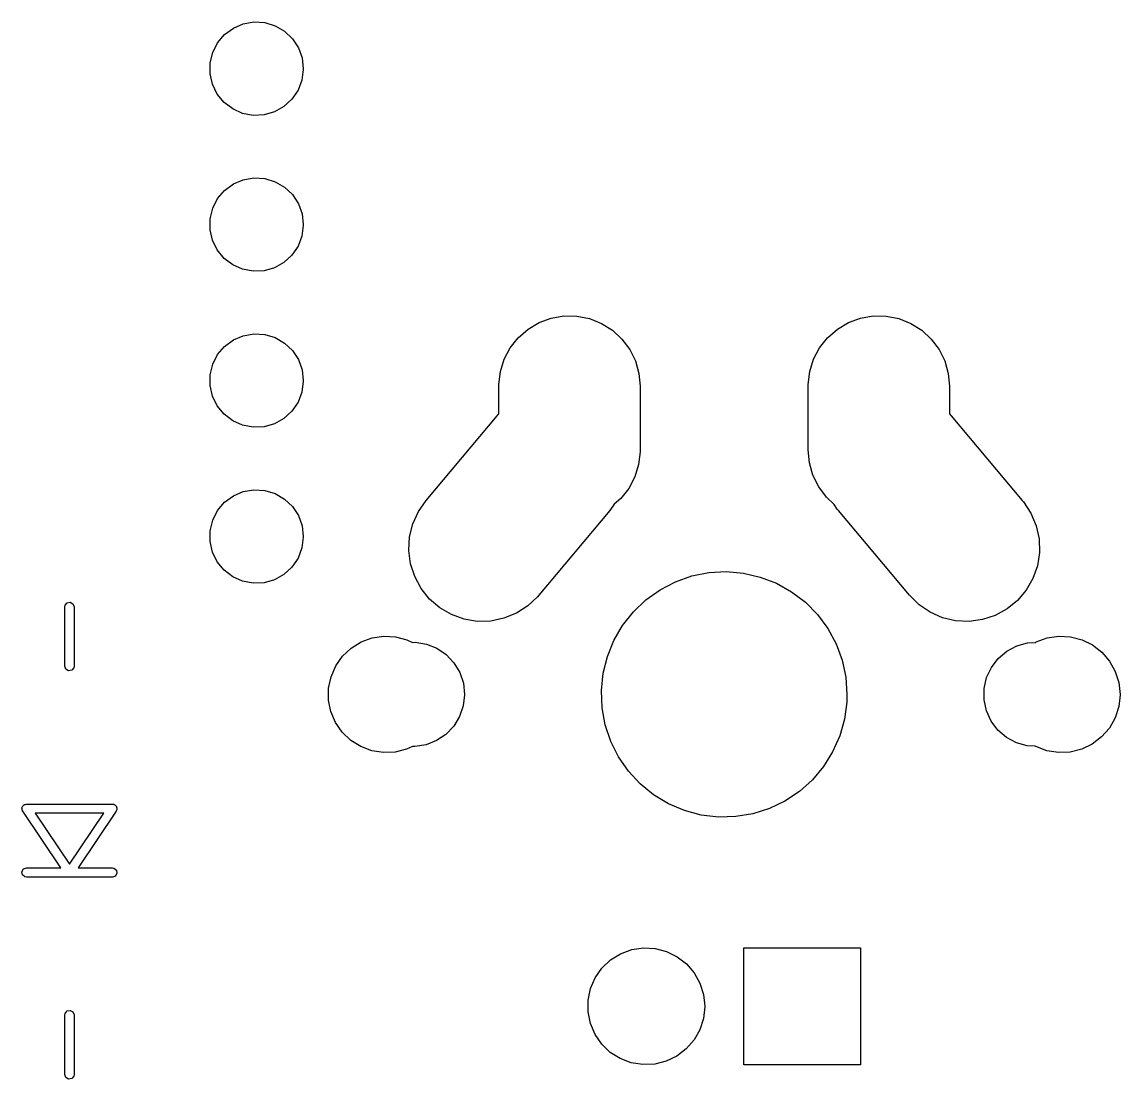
# Model space of a CAD drawing. Extents: x 0 to 132, y -20 to 105.
# Drawn here: x 54.45 to 72.35, y 67.03 to 84.25 of the extents above; entities that cross this region are included whole.
import ezdxf

# ---------------------------------------------------------------- set-up
doc = ezdxf.new("R2010")
doc.units = 0
doc.layers.add('BLACK', color=7, linetype='CONTINUOUS')

msp = doc.modelspace()

# ---------------------------------------------------------------- linework, layer by layer
at = {"layer": 'BLACK', "linetype": 'CONTINUOUS'}
for p, q in [((57.7563, 84.0428), (57.8985, 84.1474)), ((57.8985, 84.1474), (58.0609, 84.2165)), ((58.0609, 84.2165), (58.2348, 84.2464)), ((58.2348, 84.2464), (58.4109, 84.2355)), ((58.4109, 84.2355), (58.5798, 84.1843)), ((58.5798, 84.1843), (58.7325, 84.0957)), ((58.7325, 84.0957), (58.8606, 83.9743)), ((57.6421, 83.9083), (57.7563, 84.0428)), ((58.8606, 83.9743), (58.9573, 83.8267)), ((57.5198, 83.5797), (57.5618, 83.7511)), ((57.5618, 83.7511), (57.6421, 83.9083)), ((58.9573, 83.8267), (59.0176, 83.6608)), ((57.5185, 83.4032), (57.5198, 83.5797)), ((59.0176, 83.6608), (59.038, 83.4855)), ((57.5577, 83.2311), (57.5185, 83.4032)), ((59.0379, 83.4735), (59.0147, 83.2986)), ((59.038, 83.4855), (59.0379, 83.4735)), ((57.6355, 83.0727), (57.5577, 83.2311)), ((59.0147, 83.2986), (58.9519, 83.1336)), ((57.7476, 82.9364), (57.6355, 83.0727)), ((58.9519, 83.1336), (58.8528, 82.9876)), ((57.8881, 82.8296), (57.7476, 82.9364)), ((58.7228, 82.8682), (58.5688, 82.782)), ((58.8528, 82.9876), (58.7228, 82.8682)), ((58.0494, 82.758), (57.8881, 82.8296)), ((58.2228, 82.7254), (58.0494, 82.758)), ((58.3991, 82.7335), (58.2228, 82.7254)), ((58.5688, 82.782), (58.3991, 82.7335)), ((57.7563, 81.5028), (57.8985, 81.6074)), ((57.8985, 81.6074), (58.0609, 81.6765)), ((58.0609, 81.6765), (58.2348, 81.7064)), ((58.2348, 81.7064), (58.4109, 81.6955)), ((58.4109, 81.6955), (58.5798, 81.6443)), ((58.5798, 81.6443), (58.7325, 81.5557)), ((57.6421, 81.3683), (57.7563, 81.5028)), ((58.7325, 81.5557), (58.8606, 81.4343)), ((58.8606, 81.4343), (58.9573, 81.2867)), ((57.5618, 81.2111), (57.6421, 81.3683)), ((58.9573, 81.2867), (59.0176, 81.1208)), ((57.5198, 81.0397), (57.5618, 81.2111)), ((59.0176, 81.1208), (59.038, 80.9455)), ((57.5185, 80.8632), (57.5198, 81.0397)), ((59.0379, 80.9335), (59.0147, 80.7586)), ((59.038, 80.9455), (59.0379, 80.9335)), ((57.5577, 80.6911), (57.5185, 80.8632)), ((59.0147, 80.7586), (58.9519, 80.5936)), ((57.6355, 80.5327), (57.5577, 80.6911)), ((57.7476, 80.3964), (57.6355, 80.5327)), ((58.9519, 80.5936), (58.8528, 80.4476)), ((57.8881, 80.2896), (57.7476, 80.3964)), ((58.8528, 80.4476), (58.7228, 80.3282)), ((58.0494, 80.218), (57.8881, 80.2896)), ((58.2228, 80.1854), (58.0494, 80.218)), ((58.3991, 80.1935), (58.2228, 80.1854)), ((58.5688, 80.242), (58.3991, 80.1935)), ((58.7228, 80.3282), (58.5688, 80.242)), ((63.0784, 79.4231), (63.2858, 79.4587)), ((63.2858, 79.4587), (63.4962, 79.456)), ((63.4962, 79.456), (63.7026, 79.4149)), ((68.1184, 79.4231), (68.3258, 79.4587)), ((68.3258, 79.4587), (68.5362, 79.456)), ((68.5362, 79.456), (68.7426, 79.4149)), ((62.7, 79.2426), (62.8809, 79.3502)), ((62.8809, 79.3502), (63.0784, 79.4231)), ((63.7026, 79.4149), (63.8981, 79.3369)), ((63.8981, 79.3369), (64.0761, 79.2246)), ((67.74, 79.2426), (67.9209, 79.3502)), ((67.9209, 79.3502), (68.1184, 79.4231)), ((68.7426, 79.4149), (68.9381, 79.3369)), ((68.9381, 79.3369), (69.1161, 79.2246)), ((57.8985, 79.0674), (58.0609, 79.1365)), ((58.0609, 79.1365), (58.2348, 79.1664)), ((58.2348, 79.1664), (58.4109, 79.1555)), ((58.4109, 79.1555), (58.5798, 79.1043)), ((58.5798, 79.1043), (58.7325, 79.0157)), ((62.4115, 78.9386), (62.5418, 79.1039)), ((62.5418, 79.1039), (62.7, 79.2426)), ((64.0761, 79.2246), (64.2306, 79.0817)), ((67.4515, 78.9386), (67.5818, 79.1039)), ((67.5818, 79.1039), (67.74, 79.2426)), ((69.1161, 79.2246), (69.2706, 79.0817)), ((57.6421, 78.8283), (57.7563, 78.9628)), ((57.7563, 78.9628), (57.8985, 79.0674)), ((58.7325, 79.0157), (58.8606, 78.8943)), ((62.3135, 78.7523), (62.4115, 78.9386)), ((64.2306, 79.0817), (64.3565, 78.9131)), ((64.3565, 78.9131), (64.4496, 78.7244)), ((67.3535, 78.7523), (67.4515, 78.9386)), ((69.2706, 79.0817), (69.3965, 78.9131)), ((69.3965, 78.9131), (69.4896, 78.7244)), ((57.5618, 78.6711), (57.6421, 78.8283)), ((58.8606, 78.8943), (58.9573, 78.7467)), ((58.9573, 78.7467), (59.0176, 78.5808)), ((62.2511, 78.5513), (62.3135, 78.7523)), ((64.4496, 78.7244), (64.5067, 78.5218)), ((67.2911, 78.5513), (67.3535, 78.7523)), ((69.4896, 78.7244), (69.5467, 78.5218)), ((57.5198, 78.4997), (57.5618, 78.6711)), ((59.0176, 78.5808), (59.038, 78.4055)), ((62.2264, 78.3424), (62.2511, 78.5513)), ((67.2664, 78.3424), (67.2911, 78.5513)), ((57.5185, 78.3232), (57.5198, 78.4997)), ((59.0379, 78.3935), (59.0147, 78.2186)), ((59.038, 78.4055), (59.0379, 78.3935)), ((64.5067, 78.5218), (64.526, 78.3122)), ((69.5467, 78.5218), (69.566, 78.3122)), ((57.5577, 78.1511), (57.5185, 78.3232)), ((59.0147, 78.2186), (58.9519, 78.0536)), ((62.226, 78.3122), (62.2264, 78.3424)), ((62.226, 77.8642), (62.226, 78.3122)), ((64.526, 78.3122), (64.526, 77.2753)), ((67.266, 78.3122), (67.2664, 78.3424)), ((67.266, 77.2752), (67.266, 78.3122)), ((69.566, 78.3122), (69.566, 77.8613)), ((57.6355, 77.9927), (57.5577, 78.1511)), ((58.9519, 78.0536), (58.8528, 77.9076)), ((57.7476, 77.8564), (57.6355, 77.9927)), ((57.8881, 77.7496), (57.7476, 77.8564)), ((58.8528, 77.9076), (58.7228, 77.7882)), ((61.0382, 76.4519), (62.1952, 77.8308)), ((62.1952, 77.8308), (62.2157, 77.8546)), ((62.2157, 77.8546), (62.226, 77.8642)), ((69.566, 77.8613), (69.5968, 77.8308)), ((69.5968, 77.8308), (70.7538, 76.4519)), ((58.0494, 77.678), (57.8881, 77.7496)), ((58.2228, 77.6454), (58.0494, 77.678)), ((58.3991, 77.6535), (58.2228, 77.6454)), ((58.5688, 77.702), (58.3991, 77.6535)), ((58.7228, 77.7882), (58.5688, 77.702)), ((64.5256, 77.2451), (64.5009, 77.0362)), ((64.526, 77.2753), (64.5256, 77.2451)), ((67.2853, 77.0657), (67.266, 77.2752)), ((64.5009, 77.0362), (64.4385, 76.8352)), ((67.3424, 76.8631), (67.2853, 77.0657)), ((64.4385, 76.8352), (64.3405, 76.6489)), ((67.4355, 76.6744), (67.3424, 76.8631)), ((57.8985, 76.5274), (58.0609, 76.5965)), ((58.0609, 76.5965), (58.2348, 76.6264)), ((58.2348, 76.6264), (58.4109, 76.6155)), ((58.4109, 76.6155), (58.5798, 76.5643)), ((64.3405, 76.6489), (64.2102, 76.4836)), ((67.5614, 76.5057), (67.4355, 76.6744)), ((57.6421, 76.2883), (57.7563, 76.4228)), ((57.7563, 76.4228), (57.8985, 76.5274)), ((58.5798, 76.5643), (58.7325, 76.4757)), ((58.7325, 76.4757), (58.8606, 76.3543)), ((60.913, 76.2714), (61.0382, 76.4519)), ((64.2102, 76.4836), (64.106, 76.3923)), ((67.689, 76.3878), (67.5614, 76.5057)), ((70.7538, 76.4519), (70.7737, 76.4276)), ((70.7737, 76.4276), (70.8941, 76.2439)), ((57.5618, 76.1311), (57.6421, 76.2883)), ((58.8606, 76.3543), (58.9573, 76.2067)), ((60.8228, 76.0712), (60.913, 76.2714)), ((64.0337, 76.2881), (62.8767, 74.9092)), ((64.106, 76.3923), (64.0337, 76.2881)), ((67.7384, 76.3124), (67.689, 76.3878)), ((67.7583, 76.2881), (67.7384, 76.3124)), ((68.9153, 74.9092), (67.7583, 76.2881)), ((70.8941, 76.2439), (70.979, 76.0414)), ((57.5198, 75.9597), (57.5618, 76.1311)), ((58.9573, 76.2067), (59.0176, 76.0408)), ((59.0176, 76.0408), (59.038, 75.8655)), ((60.7706, 75.8579), (60.8228, 76.0712)), ((70.979, 76.0414), (71.0256, 75.8268)), ((57.5185, 75.7832), (57.5198, 75.9597)), ((59.038, 75.8655), (59.0379, 75.8535)), ((57.5577, 75.6111), (57.5185, 75.7832)), ((59.0379, 75.8535), (59.0147, 75.6786)), ((60.7582, 75.6387), (60.7706, 75.8579)), ((71.0256, 75.8268), (71.0323, 75.6073)), ((57.6355, 75.4527), (57.5577, 75.6111)), ((58.9519, 75.5136), (58.8528, 75.3676)), ((59.0147, 75.6786), (58.9519, 75.5136)), ((60.7859, 75.4208), (60.7582, 75.6387)), ((71.0323, 75.6073), (70.9989, 75.3902)), ((57.7476, 75.3164), (57.6355, 75.4527)), ((58.8528, 75.3676), (58.7228, 75.2482)), ((60.8528, 75.2117), (60.7859, 75.4208)), ((70.9989, 75.3902), (70.9265, 75.1829)), ((57.8881, 75.2096), (57.7476, 75.3164)), ((58.0494, 75.138), (57.8881, 75.2096)), ((58.5688, 75.162), (58.3991, 75.1135)), ((58.7228, 75.2482), (58.5688, 75.162)), ((60.9568, 75.0182), (60.8528, 75.2117)), ((65.1017, 75.1293), (65.3683, 75.2229)), ((65.3683, 75.2229), (65.6453, 75.278)), ((65.6453, 75.278), (65.9274, 75.2935)), ((65.9274, 75.2935), (66.2089, 75.2691)), ((66.2089, 75.2691), (66.4841, 75.2053)), ((66.4841, 75.2053), (66.7476, 75.1034)), ((70.9265, 75.1829), (70.8175, 74.9922)), ((58.2228, 75.1054), (58.0494, 75.138)), ((58.3991, 75.1135), (58.2228, 75.1054)), ((61.0942, 74.847), (60.9568, 75.0182)), ((64.6212, 74.8348), (64.851, 74.999)), ((64.851, 74.999), (65.1017, 75.1293)), ((66.7476, 75.1034), (66.994, 74.9654)), ((70.8175, 74.9922), (70.6756, 74.8246)), ((55.1905, 74.7875), (55.241, 74.7964)), ((55.241, 74.7964), (55.2855, 74.7707)), ((61.2606, 74.7036), (61.0942, 74.847)), ((62.8562, 74.8854), (62.6962, 74.7349)), ((62.8767, 74.9092), (62.8562, 74.8854)), ((64.4167, 74.6398), (64.6212, 74.8348)), ((66.994, 74.9654), (67.2186, 74.794)), ((67.2186, 74.794), (67.4168, 74.5926)), ((69.0713, 74.7546), (68.9153, 74.9092)), ((70.6756, 74.8246), (70.5056, 74.6857)), ((55.153, 74.7225), (55.1575, 74.7482)), ((55.153, 73.7525), (55.153, 74.7225)), ((55.1575, 74.7482), (55.1905, 74.7875)), ((55.2855, 74.7707), (55.303, 74.7225)), ((55.303, 74.7225), (55.303, 73.7525)), ((61.4503, 74.593), (61.2606, 74.7036)), ((62.5115, 74.6161), (62.3083, 74.533)), ((62.6962, 74.7349), (62.5115, 74.6161)), ((64.2418, 74.4179), (64.4167, 74.6398)), ((69.2528, 74.631), (69.0713, 74.7546)), ((69.4538, 74.5426), (69.2528, 74.631)), ((70.5056, 74.6857), (70.3131, 74.5801)), ((61.657, 74.5188), (61.4503, 74.593)), ((61.8737, 74.4835), (61.657, 74.5188)), ((62.0933, 74.4883), (61.8737, 74.4835)), ((62.3083, 74.533), (62.0933, 74.4883)), ((67.4168, 74.5926), (67.5847, 74.3654)), ((69.6675, 74.4922), (69.4538, 74.5426)), ((69.8869, 74.4817), (69.6675, 74.4922)), ((70.1045, 74.5113), (69.8869, 74.4817)), ((70.3131, 74.5801), (70.1045, 74.5113)), ((64.0999, 74.1736), (64.2418, 74.4179)), ((67.5847, 74.3654), (67.7188, 74.1168)), ((59.8164, 74.0464), (59.9795, 74.1476)), ((59.9795, 74.1476), (60.1597, 74.2139)), ((60.1597, 74.2139), (60.3496, 74.2426)), ((60.3496, 74.2426), (60.5413, 74.2326)), ((60.5413, 74.2326), (60.7271, 74.1842)), ((60.7271, 74.1842), (60.8169, 74.14)), ((60.8169, 74.14), (60.8634, 74.1424)), ((60.8634, 74.1424), (61.0446, 74.1124)), ((61.0446, 74.1124), (61.2151, 74.0443)), ((63.9939, 73.9118), (64.0999, 74.1736)), ((67.7188, 74.1168), (67.8166, 73.8517)), ((70.5007, 73.9984), (70.6631, 74.0841)), ((70.6631, 74.0841), (70.8401, 74.1328)), ((70.8401, 74.1328), (70.9664, 74.1394)), ((70.9664, 74.1394), (70.9795, 74.1476)), ((70.9795, 74.1476), (71.1597, 74.2139)), ((71.1597, 74.2139), (71.3496, 74.2426)), ((71.3496, 74.2426), (71.5413, 74.2326)), ((71.5413, 74.2326), (71.7271, 74.1842)), ((71.7271, 74.1842), (71.8994, 74.0994)), ((71.8994, 74.0994), (72.0511, 73.9817)), ((59.5667, 73.7572), (59.6769, 73.9145)), ((59.6769, 73.9145), (59.8164, 74.0464)), ((61.2151, 74.0443), (61.3669, 73.9411)), ((61.3669, 73.9411), (61.493, 73.8077)), ((63.9258, 73.6376), (63.9939, 73.9118)), ((70.3605, 73.8799), (70.5007, 73.9984)), ((72.0511, 73.9817), (72.1761, 73.8359)), ((55.1705, 73.7043), (55.153, 73.7525)), ((55.2985, 73.7268), (55.2655, 73.6875)), ((55.303, 73.7525), (55.2985, 73.7268)), ((59.4905, 73.581), (59.5667, 73.7572)), ((61.493, 73.8077), (61.5876, 73.6503)), ((67.8166, 73.8517), (67.876, 73.5756)), ((70.1713, 73.5677), (70.2489, 73.7341)), ((70.2489, 73.7341), (70.3605, 73.8799)), ((72.1761, 73.8359), (72.2692, 73.668)), ((55.215, 73.6786), (55.1705, 73.7043)), ((55.2655, 73.6875), (55.215, 73.6786)), ((59.4512, 73.3931), (59.4905, 73.581)), ((61.5876, 73.6503), (61.6462, 73.4763)), ((63.897, 73.3566), (63.9258, 73.6376)), ((67.876, 73.5756), (67.896, 73.2938)), ((70.1313, 73.3885), (70.1713, 73.5677)), ((72.2692, 73.668), (72.3266, 73.4848)), ((59.4505, 73.201), (59.4512, 73.3931)), ((61.6462, 73.4763), (61.666, 73.2938)), ((70.1307, 73.2049), (70.1313, 73.3885)), ((72.3266, 73.4848), (72.346, 73.2938)), ((59.4885, 73.0128), (59.4505, 73.201)), ((61.666, 73.2878), (61.6449, 73.1054)), ((61.666, 73.2938), (61.666, 73.2878)), ((63.9081, 73.0743), (63.897, 73.3566)), ((67.896, 73.2938), (67.8921, 73.1682)), ((70.1695, 73.0254), (70.1307, 73.2049)), ((72.346, 73.2871), (72.3252, 73.0962)), ((72.346, 73.2938), (72.346, 73.2871)), ((59.5635, 72.8361), (59.4885, 73.0128)), ((61.6449, 73.1054), (61.5851, 72.9318)), ((63.9588, 72.7964), (63.9081, 73.0743)), ((67.8921, 73.1682), (67.8544, 72.8882)), ((70.2459, 72.8585), (70.1695, 73.0254)), ((72.3252, 73.0962), (72.2665, 72.9134)), ((59.6725, 72.678), (59.5635, 72.8361)), ((61.5851, 72.9318), (61.4894, 72.7751)), ((67.8544, 72.8882), (67.7778, 72.6163)), ((70.3564, 72.7119), (70.2459, 72.8585)), ((72.2665, 72.9134), (72.1723, 72.7461)), ((59.8111, 72.5451), (59.6725, 72.678)), ((61.3624, 72.6426), (61.2098, 72.5405)), ((61.4894, 72.7751), (61.3624, 72.6426)), ((64.0482, 72.5284), (63.9588, 72.7964)), ((70.4958, 72.5924), (70.3564, 72.7119)), ((72.1723, 72.7461), (72.0463, 72.6012)), ((59.9736, 72.4428), (59.8111, 72.5451)), ((61.0389, 72.4735), (60.8575, 72.4448)), ((61.2098, 72.5405), (61.0389, 72.4735)), ((64.1745, 72.2757), (64.0482, 72.5284)), ((67.7778, 72.6163), (67.6635, 72.3579)), ((70.6576, 72.5056), (70.4958, 72.5924)), ((70.8342, 72.4557), (70.6576, 72.5056)), ((71.8938, 72.4846), (71.7209, 72.401)), ((72.0463, 72.6012), (71.8938, 72.4846)), ((60.1533, 72.3753), (59.9736, 72.4428)), ((60.343, 72.3452), (60.1533, 72.3753)), ((60.5348, 72.3539), (60.343, 72.3452)), ((60.7209, 72.401), (60.5348, 72.3539)), ((60.8164, 72.4472), (60.7209, 72.401)), ((60.8575, 72.4448), (60.8164, 72.4472)), ((67.6635, 72.3579), (67.514, 72.1182)), ((70.9656, 72.4478), (70.8342, 72.4557)), ((70.9736, 72.4428), (70.9656, 72.4478)), ((71.1533, 72.3753), (70.9736, 72.4428)), ((71.343, 72.3452), (71.1533, 72.3753)), ((71.5348, 72.3539), (71.343, 72.3452)), ((71.7209, 72.401), (71.5348, 72.3539)), ((64.3351, 72.0433), (64.1745, 72.2757)), ((67.514, 72.1182), (67.3323, 71.9019)), ((64.5269, 71.8358), (64.3351, 72.0433)), ((64.746, 71.6575), (64.5269, 71.8358)), ((67.3323, 71.9019), (67.1218, 71.7134)), ((64.988, 71.5117), (64.746, 71.6575)), ((67.1218, 71.7134), (66.8869, 71.5565)), ((54.4541, 71.4455), (54.4595, 71.4548)), ((54.4569, 71.43), (54.4541, 71.4455)), ((54.4552, 71.4144), (54.4569, 71.43)), ((54.4625, 71.3979), (54.4552, 71.4144)), ((54.4595, 71.4548), (54.4606, 71.4654)), ((54.4606, 71.4654), (54.4719, 71.4763)), ((54.463, 71.395), (54.4625, 71.3979)), ((54.4643, 71.3939), (54.463, 71.395)), ((54.4658, 71.3906), (54.4643, 71.3939)), ((55.0871, 70.4675), (54.4658, 71.3906)), ((54.4719, 71.4763), (54.4798, 71.49)), ((54.4798, 71.49), (54.4899, 71.4936)), ((54.4899, 71.4936), (54.4976, 71.501)), ((54.4976, 71.501), (54.5132, 71.5021)), ((54.5132, 71.5021), (54.528, 71.5075)), ((54.528, 71.5075), (55.928, 71.5075)), ((55.9902, 71.3906), (55.3689, 70.4675)), ((55.928, 71.5075), (55.9316, 71.5069)), ((55.9316, 71.5069), (55.9332, 71.5073)), ((55.9332, 71.5073), (55.9359, 71.5061)), ((55.9359, 71.5061), (55.9537, 71.503)), ((55.9537, 71.503), (55.9657, 71.4929)), ((55.9657, 71.4929), (55.98, 71.4865)), ((55.98, 71.4865), (55.9847, 71.4769)), ((55.9847, 71.4769), (55.993, 71.47)), ((55.994, 71.4059), (55.9902, 71.3906)), ((55.993, 71.47), (55.9957, 71.4545)), ((56.0019, 71.4195), (55.994, 71.4059)), ((55.9957, 71.4545), (56.0026, 71.4404)), ((56.0026, 71.4404), (56, 71.43)), ((56, 71.43), (56.0019, 71.4195)), ((65.2482, 71.4016), (64.988, 71.5117)), ((65.5212, 71.3292), (65.2482, 71.4016)), ((66.6322, 71.4342), (66.3629, 71.349)), ((66.8869, 71.5565), (66.6322, 71.4342)), ((54.6689, 71.3575), (55.228, 70.5268)), ((55.7871, 71.3575), (54.6689, 71.3575)), ((55.228, 70.5268), (55.7871, 71.3575)), ((65.8018, 71.296), (65.5212, 71.3292)), ((66.0842, 71.3026), (65.8018, 71.296)), ((66.3629, 71.349), (66.0842, 71.3026)), ((54.4541, 70.4055), (54.4798, 70.45)), ((54.463, 70.355), (54.4541, 70.4055)), ((54.5023, 70.322), (54.463, 70.355)), ((54.4798, 70.45), (54.528, 70.4675)), ((54.528, 70.3175), (54.5023, 70.322)), ((54.528, 70.4675), (55.0871, 70.4675)), ((55.928, 70.3175), (54.528, 70.3175)), ((55.3689, 70.4675), (55.928, 70.4675)), ((55.928, 70.4675), (55.9537, 70.463)), ((55.9762, 70.335), (55.928, 70.3175)), ((55.9537, 70.463), (55.993, 70.43)), ((56.0019, 70.3795), (55.9762, 70.335)), ((55.993, 70.43), (56.0019, 70.3795)), ((64.0448, 68.9684), (64.2085, 69.0699)), ((64.2085, 69.0699), (64.3891, 69.1363)), ((64.3891, 69.1363), (64.5795, 69.1651)), ((64.5795, 69.1651), (64.7717, 69.155)), ((64.7717, 69.155), (64.958, 69.1065)), ((64.958, 69.1065), (65.1307, 69.0215)), ((66.2135, 67.2613), (66.2135, 69.1662)), ((66.2135, 69.1662), (68.1185, 69.1662)), ((68.1185, 69.1662), (68.1185, 67.2613)), ((63.905, 68.8361), (64.0448, 68.9684)), ((65.1307, 69.0215), (65.2829, 68.9035)), ((65.2829, 68.9035), (65.4081, 68.7574)), ((63.7945, 68.6784), (63.905, 68.8361)), ((65.4081, 68.7574), (65.5015, 68.589)), ((63.7181, 68.5018), (63.7945, 68.6784)), ((65.5015, 68.589), (65.559, 68.4053)), ((63.6787, 68.3133), (63.7181, 68.5018)), ((65.559, 68.4053), (65.5785, 68.2137)), ((63.678, 68.1208), (63.6787, 68.3133)), ((65.5785, 68.2071), (65.5577, 68.0157)), ((65.5785, 68.2137), (65.5785, 68.2071)), ((55.153, 68.0725), (55.1575, 68.0982)), ((55.153, 67.1025), (55.153, 68.0725)), ((55.1575, 68.0982), (55.1905, 68.1375)), ((55.1905, 68.1375), (55.241, 68.1464)), ((55.241, 68.1464), (55.2855, 68.1207)), ((55.2855, 68.1207), (55.303, 68.0725)), ((55.303, 68.0725), (55.303, 67.1025)), ((63.7161, 67.9321), (63.678, 68.1208)), ((65.5577, 68.0157), (65.4988, 67.8324)), ((63.7913, 67.7549), (63.7161, 67.9321)), ((65.4988, 67.8324), (65.4043, 67.6647)), ((63.9006, 67.5964), (63.7913, 67.7549)), ((65.4043, 67.6647), (65.278, 67.5194)), ((64.0396, 67.4632), (63.9006, 67.5964)), ((64.2025, 67.3606), (64.0396, 67.4632)), ((65.278, 67.5194), (65.1251, 67.4025)), ((64.3827, 67.2929), (64.2025, 67.3606)), ((64.5728, 67.2627), (64.3827, 67.2929)), ((64.9518, 67.3187), (64.7651, 67.2715)), ((65.1251, 67.4025), (64.9518, 67.3187)), ((55.1705, 67.0543), (55.153, 67.1025)), ((55.303, 67.1025), (55.2985, 67.0768)), ((64.7651, 67.2715), (64.5728, 67.2627)), ((68.1185, 67.2613), (66.2135, 67.2613)), ((55.215, 67.0286), (55.1705, 67.0543)), ((55.2655, 67.0375), (55.215, 67.0286)), ((55.2985, 67.0768), (55.2655, 67.0375))]:
    msp.add_line(p, q, dxfattribs=at)

doc.saveas('drawing.dxf')
